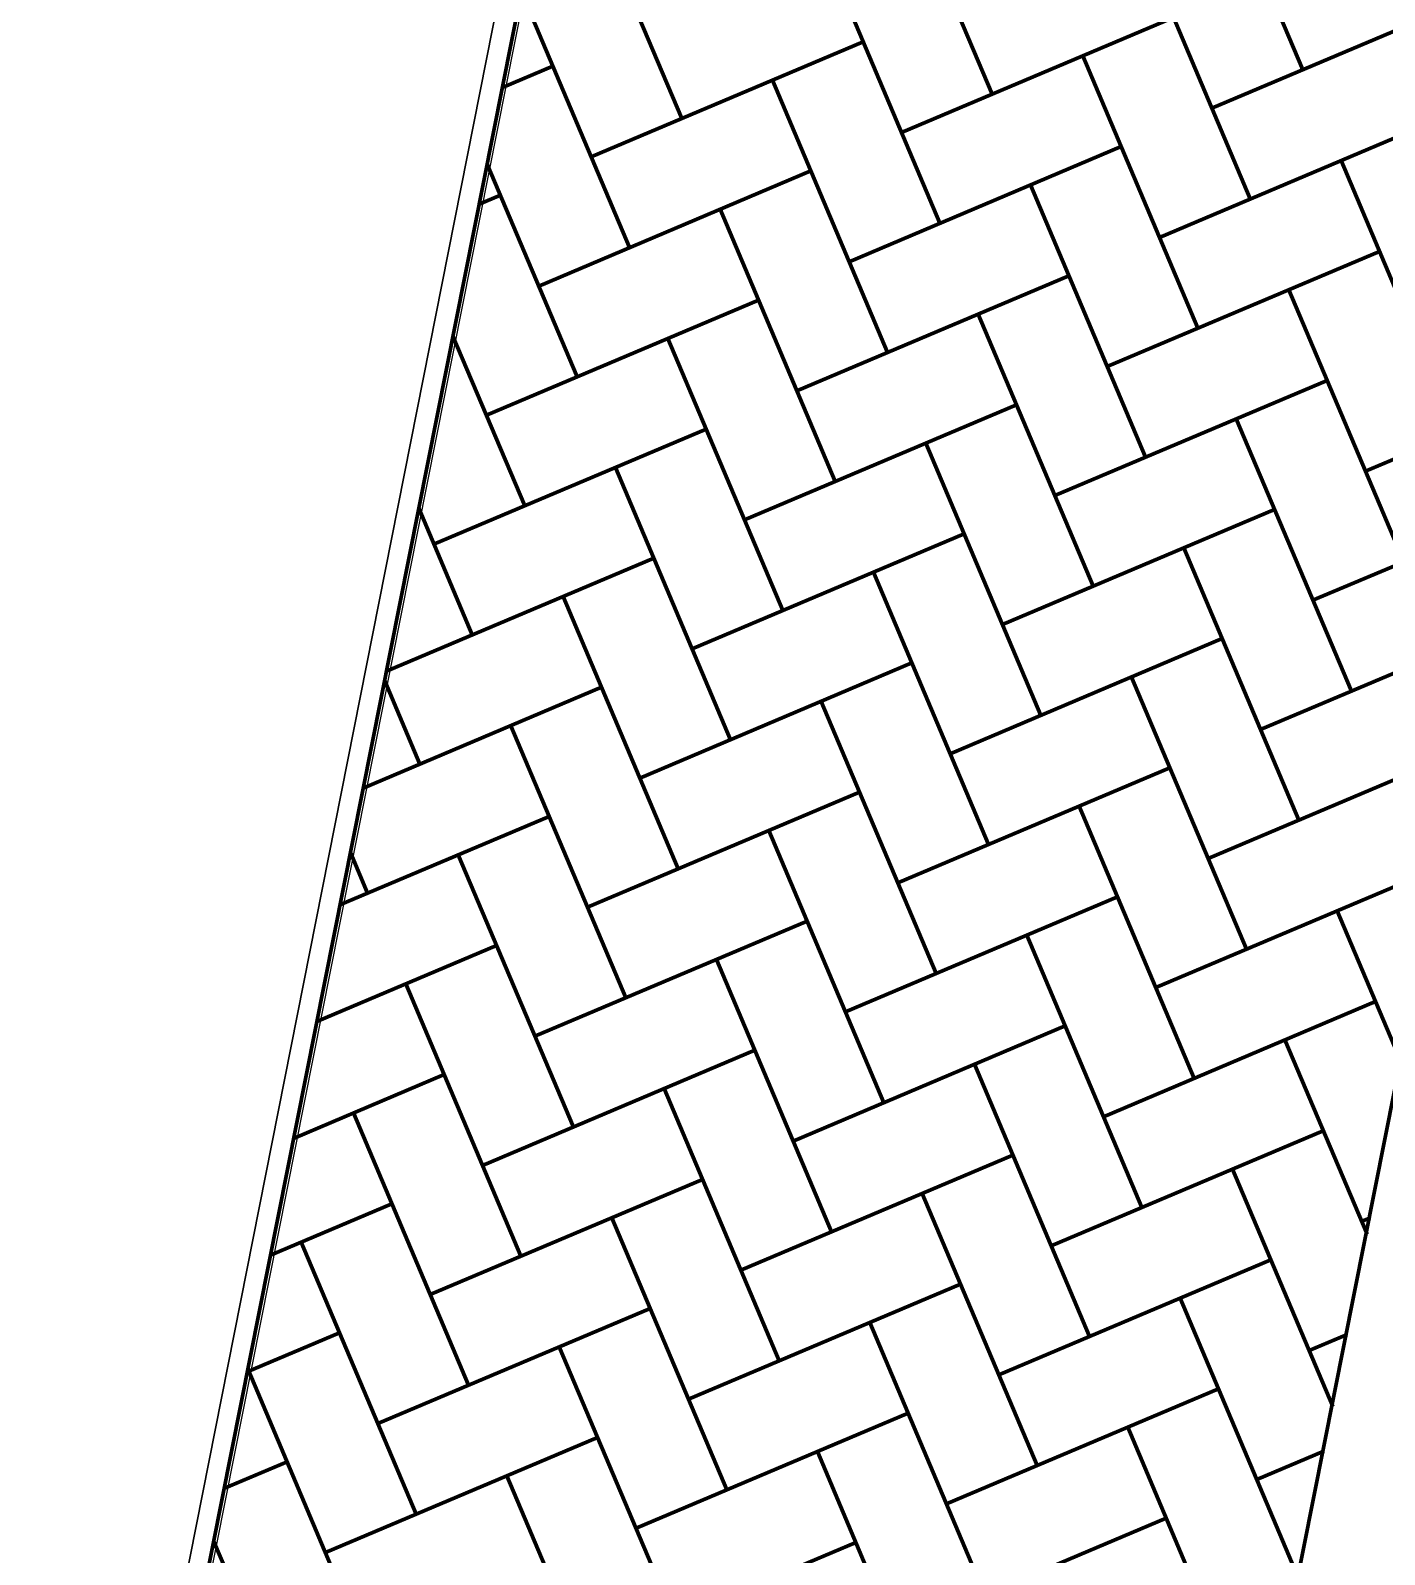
# Model space of a CAD drawing. Header units: millimetres. Extents: x 111 to 1506, y 14 to 566.
# Drawn here: x 215.242 to 217.772, y 170.047 to 172.894 of the extents above; entities that cross this region are included whole.
import ezdxf

# ---------------------------------------------------------------- set-up
doc = ezdxf.new("R2010")
doc.units = ezdxf.units.MM
doc.linetypes.add('ACAD_ISO04W100', pattern=[30, 24, -3, 0, -3])
doc.layers.add('G', color=254, linetype='Continuous', lineweight=5)
doc.layers.add('street', color=8, linetype='ACAD_ISO04W100', lineweight=30)

msp = doc.modelspace()

# ---------------------------------------------------------------- linework, layer by layer
msp.add_line((200.7159, 95.15598), (222.24177, 203.56684))
at = {"lineweight": 100, "ltscale": 1000}
msp.add_line((214.21643, 163.19138), (222.24177, 203.56684), dxfattribs=at)
for points in [[(215.98876, 161.8491), (221.75725, 190.87038)], [(215.98876, 161.8491), (221.75725, 190.87038)], [(216.07367, 161.74658), (215.98876, 161.8491), (221.75725, 190.87038), (229.32999, 183.12471), (216.07367, 161.74658)]]:
    msp.add_lwpolyline(points, dxfattribs=at)
at = {"layer": 'G', "linetype": 'Continuous', "lineweight": 100, "ltscale": 1000}
for p, q in [((217.61916, 172.82012), (217.40424, 173.32856)), ((217.03908, 172.77468), (216.82416, 173.28311)), ((216.459, 172.72923), (216.24407, 173.23767)), ((217.52133, 172.579), (217.3064, 173.08744)), ((216.94125, 172.53355), (216.72632, 173.04199)), ((216.36116, 172.48811), (216.15926, 172.96574)), ((217.44968, 172.74848), (217.95812, 172.96341)), ((216.8696, 172.70303), (217.37804, 172.91796)), ((216.28952, 172.65759), (216.79796, 172.87251)), ((217.42349, 172.33788), (217.20856, 172.84632)), ((216.12379, 172.78729), (216.21788, 172.82707)), ((216.84341, 172.29243), (216.62848, 172.80087)), ((217.35185, 172.50736), (217.86029, 172.72229)), ((216.77177, 172.46191), (217.2802, 172.67684)), ((216.26333, 172.24698), (216.09537, 172.64431)), ((217.90573, 172.14221), (217.69081, 172.65064)), ((216.19168, 172.41646), (216.70012, 172.63139)), ((216.08044, 172.5692), (216.12004, 172.58594)), ((217.32565, 172.09676), (217.11073, 172.6052)), ((216.74557, 172.05131), (216.53064, 172.55975)), ((217.25401, 172.26624), (217.76245, 172.48116)), ((216.67393, 172.22079), (217.18237, 172.43572)), ((216.09385, 172.17534), (216.60229, 172.39027)), ((217.8079, 171.90108), (217.59297, 172.40952)), ((217.22782, 171.85564), (217.01289, 172.36407)), ((216.16549, 172.00586), (216.03148, 172.32288)), ((216.64773, 171.81019), (216.43281, 172.31863)), ((217.15617, 172.02511), (217.66461, 172.24004)), ((216.57609, 171.97967), (217.08453, 172.19459)), ((217.73625, 172.07056), (218.04882, 172.20269)), ((217.71006, 171.65996), (217.49513, 172.1684)), ((215.99601, 171.93422), (216.50445, 172.14915)), ((217.12998, 171.61451), (216.91505, 172.12295)), ((216.5499, 171.56907), (216.33497, 172.0775)), ((216.06765, 171.76474), (215.96759, 172.00145)), ((217.05834, 171.78399), (217.56677, 171.99892)), ((217.63842, 171.82944), (218.00549, 171.98461)), ((216.47825, 171.73854), (216.98669, 171.95347)), ((215.90704, 171.69685), (216.40661, 171.90802)), ((217.61222, 171.41884), (217.3973, 171.92728)), ((217.03214, 171.37339), (216.81721, 171.88183)), ((216.45206, 171.32794), (216.23713, 171.83638)), ((217.54058, 171.58832), (217.96216, 171.76653)), ((216.9605, 171.54287), (217.46894, 171.7578)), ((216.38042, 171.49742), (216.88886, 171.71235)), ((215.96982, 171.52362), (215.9037, 171.68002)), ((217.51439, 171.17772), (217.29946, 171.68616)), ((215.86369, 171.47876), (216.30877, 171.6669)), ((216.9343, 171.13227), (216.71938, 171.64071)), ((216.35422, 171.08682), (216.1393, 171.59526)), ((217.44274, 171.3472), (217.91883, 171.54845)), ((216.86266, 171.30175), (217.3711, 171.51668)), ((216.28258, 171.2563), (216.79102, 171.47123)), ((215.82035, 171.26067), (216.21094, 171.42578)), ((217.41655, 170.93659), (217.20162, 171.44503)), ((216.83647, 170.89115), (216.62154, 171.39959)), ((215.87198, 171.2825), (215.83981, 171.35859)), ((216.25639, 170.8457), (216.04146, 171.35414)), ((217.34491, 171.10607), (217.85334, 171.321)), ((216.76482, 171.06063), (217.27326, 171.27555)), ((217.80328, 170.96688), (217.68387, 171.24936)), ((216.18474, 171.01518), (216.69318, 171.23011)), ((217.31871, 170.69547), (217.10378, 171.20391)), ((215.777, 171.04258), (216.1131, 171.18466)), ((216.73863, 170.65002), (216.5237, 171.15846)), ((216.15855, 170.60458), (215.94362, 171.11302)), ((217.24707, 170.86495), (217.75551, 171.07988)), ((216.66699, 170.8195), (217.17543, 171.03443)), ((217.7394, 170.64541), (217.58603, 171.00824)), ((216.08691, 170.77406), (216.59534, 170.98898)), ((217.22087, 170.45435), (217.00595, 170.96279)), ((215.73365, 170.82449), (216.01526, 170.94354)), ((216.64079, 170.4089), (216.42587, 170.91734)), ((216.06071, 170.36345), (215.84578, 170.87189)), ((217.14923, 170.62383), (217.65767, 170.83876)), ((216.56915, 170.57838), (217.07759, 170.79331)), ((217.67553, 170.32394), (217.48819, 170.76711)), ((215.98907, 170.53293), (216.49751, 170.74786)), ((217.12304, 170.21323), (216.90811, 170.72167)), ((215.6903, 170.6064), (215.91743, 170.70241)), ((216.54296, 170.16778), (216.32803, 170.67622)), ((217.72931, 170.66928), (217.7455, 170.67612)), ((215.96287, 170.12233), (215.74795, 170.63077)), ((217.05139, 170.38271), (217.55983, 170.59764)), ((216.47131, 170.33726), (216.97975, 170.55219)), ((215.89123, 170.29181), (216.39967, 170.50674)), ((217.60528, 170.01755), (217.39035, 170.52599)), ((217.0252, 169.97211), (216.81027, 170.48054)), ((215.64695, 170.38831), (215.81959, 170.46129)), ((217.63148, 170.42816), (217.70217, 170.45804)), ((216.44512, 169.92666), (216.23019, 170.4351)), ((215.86504, 169.88121), (215.65011, 170.38965)), ((216.95356, 170.14159), (217.462, 170.35651)), ((216.37348, 170.09614), (216.88191, 170.31107)), ((217.50744, 169.77643), (217.29252, 170.28487)), ((215.79339, 170.05069), (216.30183, 170.26562)), ((216.92736, 169.73098), (216.71244, 170.23942)), ((217.53364, 170.18703), (217.65884, 170.23996)), ((215.6036, 170.17022), (215.72175, 170.22017)), ((216.34728, 169.68554), (216.13235, 170.19397)), ((216.85572, 169.90046), (217.36416, 170.11539)), ((215.7672, 169.64009), (215.58425, 170.07288)), ((216.27564, 169.85502), (216.78408, 170.06994))]:
    msp.add_line(p, q, dxfattribs=at)
at = {"layer": 'street', "ltscale": 0.3}
msp.add_lwpolyline([(218.35783, 184.2736), (214.16417, 163.09391)], dxfattribs=at)

doc.saveas('drawing.dxf')
